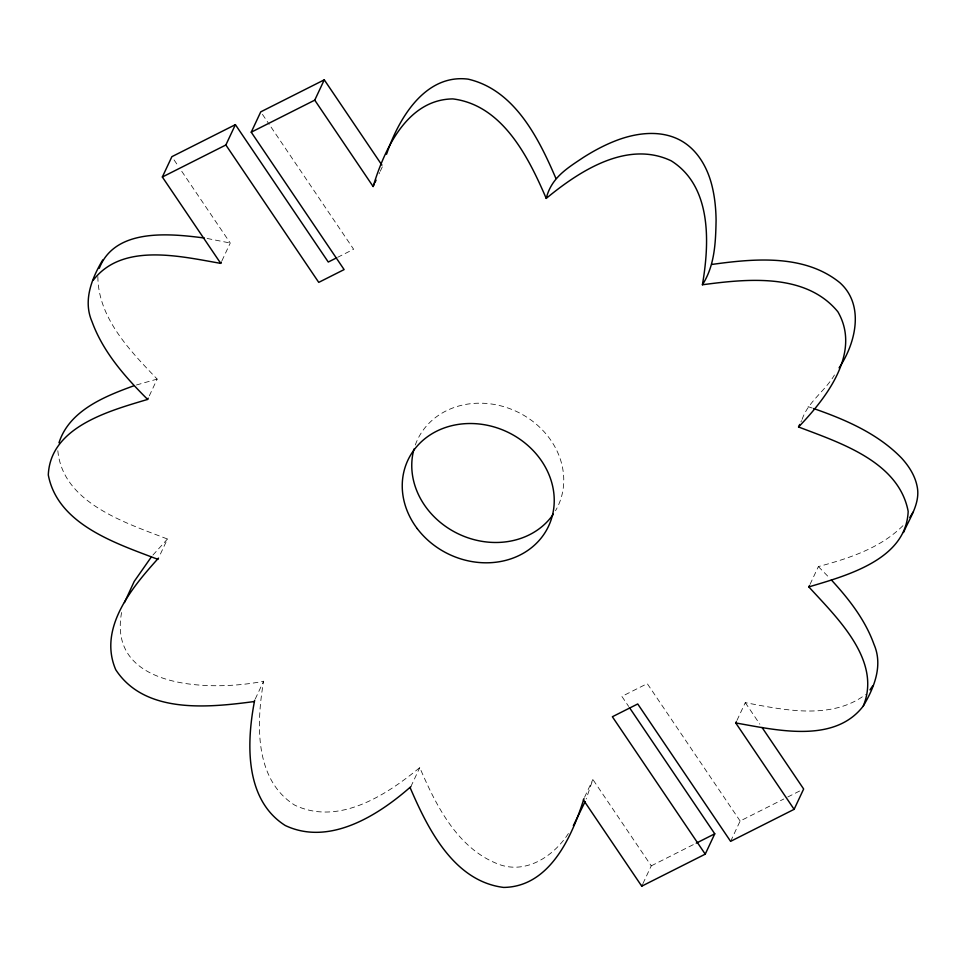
<?xml version="1.0" encoding="UTF-8"?>
<svg xmlns="http://www.w3.org/2000/svg" width="966" height="966" viewBox="0 0 966 966"><rect width="100%" height="100%" fill="white"/><g stroke="black" fill="none" stroke-linecap="round" stroke-linejoin="round"><path stroke-width="0.72" stroke-dasharray="4.83 3.62" d="M57.839 450.724C62.621 503.153 126.003 522.944 167.456 539.028L159.124 556.814M97.856 276.53C98.097 318.152 130.193 350.875 157.156 379.095L148.824 396.881M121.595 612.492C107.117 690.243 213.438 691.427 263.585 681.235C256.449 722.942 254.022 779.526 294.787 805.173C338.788 826.099 386.46 795.03 419.775 767.596C436.342 806.417 458.753 850.877 501.547 865.27C529.525 873.614 556.597 853.63 570.278 830.506M642.921 883.636L651.253 865.85L592.883 779.49L586.181 798.991M221.914 260.82L230.246 243.034L181.354 170.704M379.07 173.795L379.662 172.528M380.254 171.26L382.645 166.176M255.241 699.022L263.585 681.235M410.852 786.662L419.775 767.596M584.551 797.288L592.883 779.49M800.923 421.888L801.526 420.621M802.118 419.341C808.24 401.542 825.169 391.025 834.443 374.989M736.949 720.431L745.281 702.632C784.078 710.01 831.183 720.274 865.476 694.602M810.039 584.37L818.371 566.583C849.38 558.288 882.079 547.686 904.768 523.801M730.61 841.35L740.137 821.015L783.8 799.003M152.93 555.064L167.456 539.028M337.617 257.33L353.628 249.252L270.045 125.592M651.253 865.85L694.916 843.825M787.773 796.998L799.679 790.997M136.447 384.987L157.156 379.095M207.122 238.457L230.246 243.034M808.071 406.638L812.261 408.063M818.371 566.583L829.468 577.909M745.281 702.632L759.868 724.222M262.45 114.35L269.2 124.348M740.137 821.015L647.256 683.626L621.887 696.414L628.649 706.412M174.061 159.909L178.444 166.394M415.295 444.988A77.691 67.753 25.1 0 1 516.532 411.492A77.691 67.753 25.1 0 1 555.51 510.736"/><path stroke-width="1.45" d="M254.65 700.29C246.511 742.13 244.289 799.57 285.26 825.507C329.491 846.385 378.382 815.292 410.852 786.662M736.346 721.699L735.754 722.966C775.94 729.885 834.093 744.158 863.266 706.061C882.175 660.43 836.641 617.419 808.844 586.905C846.614 575.591 906.18 559.688 908.173 511.364C898.718 461.519 839.852 442.778 798.544 426.972C826.196 398.161 861.648 352.783 837.884 311.789C805.753 272.678 747.261 278.812 702.415 284.765C709.551 243.058 711.978 186.474 671.213 160.827C627.212 139.901 579.54 170.97 546.225 198.404C528.487 157.229 502.61 105.113 452.849 98.906C407.229 99.413 384.54 149.03 373.118 186.51L314.747 100.15L324.274 79.828L381.908 165.101M702.415 284.765C714.816 265.529 715.661 242.369 716.084 220.212C715.915 207.847 714.623 195.458 711.399 183.492C706.689 166.212 696.824 149.356 680.74 140.493C661.734 130.048 638.586 132.511 618.868 139.563C606.37 144.079 594.573 150.31 583.379 157.434C566.97 168.374 551.381 177.708 546.225 198.404M58.986 442.814C69.19 410.622 104.509 396.434 133.574 385.881M99.269 268.306C115.014 227.879 169.485 233.494 204.333 238.01M583.959 798.556C572.15 836.278 549.883 886.873 503.624 887.428C453.863 881.221 427.986 829.106 410.248 787.93M124.469 602.555L134.238 581.387L151.167 557.201M386.533 154.258C398.403 119.096 424.786 73.706 468.099 79.14C514.516 89.826 538.533 137.993 555.752 178.07M585.13 801.611L573.357 825.628M903.512 532.508C909.767 517.824 920.9 502.694 917 485.777C914.79 475.248 908.752 465.974 901.604 458.113C877.792 433.541 845.455 419.618 813.662 408.546M148.221 398.149L147.629 399.417C125.073 376.897 103.096 352.059 92.024 321.666C82.81 300.571 91.782 278.353 102.734 259.939M221.323 262.088L220.719 263.368L162.348 177.007L171.876 156.673L235.39 124.65L328.271 262.04L336.277 258.007M162.348 177.007L225.863 144.985L235.39 124.65M225.863 144.985L318.744 282.374L344.113 269.586L251.232 132.185L260.76 111.851L324.274 79.828M254.058 701.57C208.258 707.643 144.864 714.297 115.751 669.74C97.832 628.081 132.306 587.087 158.521 558.094M373.118 186.51L374.313 183.963M374.905 182.695L376.088 180.159M798.544 426.972L799.739 424.424M583.355 799.824L641.726 886.172L642.33 884.904M808.844 586.905L809.448 585.638M641.726 886.172L705.24 854.149L714.768 833.815L629.494 707.655M705.24 854.149L612.372 716.748L637.729 703.96L730.61 841.35L794.124 809.327L803.652 788.993L762.053 727.47M863.266 706.061C874.218 687.647 883.19 665.429 873.976 644.334C865.186 619.822 848.824 598.908 831.364 579.962M909.827 517.486L913.027 512.173M839.08 367.841C855.719 343.401 864.86 304.966 839.84 282.688C804.376 253.901 754.277 258.562 711.942 264.43M93.207 280.273C122.392 242.176 180.533 256.437 220.719 263.368M869.992 689.857L872.793 685.727M251.232 132.185L314.747 100.15M696.245 843.161L714.768 833.815M147.629 399.417C109.858 410.743 50.304 426.646 48.3 474.97C57.755 524.816 116.62 543.556 157.929 559.362M735.754 722.966L794.124 809.327M553.301 514.214A77.691 67.753 25.1 0 1 459.031 534.198A77.691 67.753 25.1 0 1 414.016 448.997M417.191 528.547A77.691 67.753 25.1 0 0 547.964 527.424A77.691 67.753 25.1 0 0 469.561 423.519A77.691 67.753 25.1 0 0 417.191 528.547"/></g></svg>
